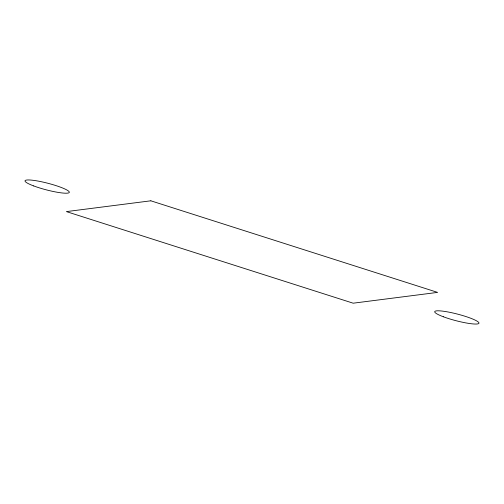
<?xml version="1.0" encoding="UTF-8"?>
<svg xmlns="http://www.w3.org/2000/svg" width="504" height="504" viewBox="0 0 504 504"><rect width="100%" height="100%" fill="white"/><g stroke="black" fill="none" stroke-linecap="round" stroke-linejoin="round"><path stroke-width="0.76" d="M150.841 200.806L66.396 211.604L353.159 303.194L437.604 292.396L150.841 200.806M33.711 185.932A22.875 3.383 14.6 0 0 69.142 192.623A22.875 3.383 14.6 0 0 38.657 181.188A22.875 3.383 14.6 0 0 33.711 185.932M443.369 316.77A22.875 3.383 14.6 0 0 478.8 323.461A22.875 3.383 14.6 0 0 448.314 312.033A22.875 3.383 14.6 0 0 443.369 316.77"/></g></svg>
